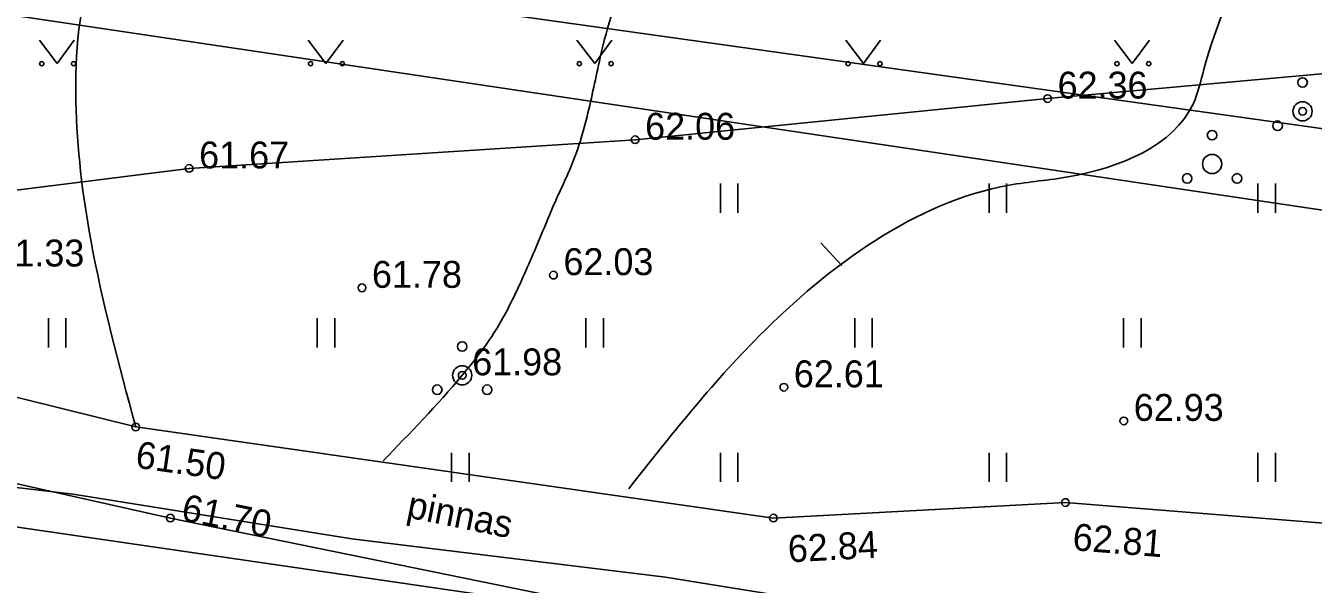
# Model space of a CAD drawing. Extents: x 642341 to 642972, y 6458033 to 6458423.
# Drawn here: x 642672.68 to 642706.21, y 6458273.96 to 6458288.48 of the extents above; entities that cross this region are included whole.
import ezdxf

# ---------------------------------------------------------------- set-up
doc = ezdxf.new("R2010")
doc.units = 0
for name, color, linetype in [('HALJASTUS', 7, 'Continuous'), ('HORISONTAAL-EH2000', 7, 'Continuous'), ('KORGUS-EH2000', 7, 'Continuous'), ('KPOHULIIN', 7, 'Continuous'), ('MOOTPIIR', 7, 'Continuous'), ('MPKAABEL', 7, 'Continuous'), ('PIIR', 7, 'Continuous'), ('PUU', 7, 'Continuous'), ('TEE', 7, 'Continuous')]:
    doc.layers.add(name, color=color, linetype=linetype)

msp = doc.modelspace()

# ---------------------------------------------------------------- linework, layer by layer
at = {"layer": 'HALJASTUS'}
for p, q in [((642673.037, 6458288.107), (642673.5, 6458287.5)), ((642673.5, 6458287.5), (642673.946, 6458288.107)), ((642680.037, 6458288.107), (642680.5, 6458287.5)), ((642680.5, 6458287.5), (642680.946, 6458288.107)), ((642687.037, 6458288.107), (642687.5, 6458287.5)), ((642687.5, 6458287.5), (642687.946, 6458288.107)), ((642694.037, 6458288.107), (642694.5, 6458287.5)), ((642694.5, 6458287.5), (642694.946, 6458288.107)), ((642701.037, 6458288.107), (642701.5, 6458287.5)), ((642701.5, 6458287.5), (642701.946, 6458288.107)), ((642690.772, 6458284.381), (642690.772, 6458283.619)), ((642691.228, 6458284.381), (642691.228, 6458283.619)), ((642697.772, 6458284.381), (642697.772, 6458283.619)), ((642698.228, 6458284.381), (642698.228, 6458283.619)), ((642704.772, 6458284.381), (642704.772, 6458283.619)), ((642705.228, 6458284.381), (642705.228, 6458283.619)), ((642673.272, 6458280.881), (642673.272, 6458280.119)), ((642673.728, 6458280.881), (642673.728, 6458280.119)), ((642680.272, 6458280.881), (642680.272, 6458280.119)), ((642680.728, 6458280.881), (642680.728, 6458280.119)), ((642687.272, 6458280.881), (642687.272, 6458280.119)), ((642687.728, 6458280.881), (642687.728, 6458280.119)), ((642694.272, 6458280.881), (642694.272, 6458280.119)), ((642694.728, 6458280.881), (642694.728, 6458280.119)), ((642701.272, 6458280.881), (642701.272, 6458280.119)), ((642701.728, 6458280.881), (642701.728, 6458280.119)), ((642683.772, 6458277.381), (642683.772, 6458276.619)), ((642684.228, 6458277.381), (642684.228, 6458276.619)), ((642690.772, 6458277.381), (642690.772, 6458276.619)), ((642691.228, 6458277.381), (642691.228, 6458276.619)), ((642697.772, 6458277.381), (642697.772, 6458276.619)), ((642698.228, 6458277.381), (642698.228, 6458276.619)), ((642704.772, 6458277.381), (642704.772, 6458276.619)), ((642705.228, 6458277.381), (642705.228, 6458276.619))]:
    msp.add_line(p, q, dxfattribs=at)
msp.add_lwpolyline([(642663.144, 6458283.043), (642663.144, 6458283.043), (642676.938, 6458284.774), (642688.553, 6458285.521), (642699.294, 6458286.592), (642706.822, 6458287.27), (642720.597, 6458287.029)], dxfattribs=at)
for centre in [(642673.099, 6458287.5), (642673.928, 6458287.5), (642680.099, 6458287.5), (642680.928, 6458287.5), (642687.099, 6458287.5), (642687.928, 6458287.5), (642694.099, 6458287.5), (642694.928, 6458287.5), (642701.099, 6458287.5), (642701.928, 6458287.5)]:
    msp.add_circle(centre, 0.055, dxfattribs=at)
at = {"layer": 'HORISONTAAL-EH2000'}
msp.add_line((642693.936, 6458282.253), (642693.387, 6458282.835), dxfattribs=at)
for points in [[(642725.893, 6458349.187), (642725.689, 6458348.695), (642725.527, 6458348.143), (642725.302, 6458346.985), (642725.082, 6458345.827), (642724.939, 6458345.284), (642724.838, 6458345.018), (642724.717, 6458344.755), (642724.46, 6458344.522), (642724.362, 6458344.489), (642724.262, 6458344.472), (642724.065, 6458344.485), (642723.052, 6458344.728), (642722.06, 6458344.957), (642721.877, 6458344.964), (642721.784, 6458344.941), (642721.693, 6458344.9), (642721.557, 6458344.788), (642721.475, 6458344.641), (642721.412, 6458344.375), (642721.387, 6458344.1), (642721.403, 6458343.538), (642721.416, 6458342.976), (642721.323, 6458342.436), (642720.766, 6458340.865), (642720.28, 6458339.539), (642720.027, 6458338.881), (642719.753, 6458338.229), (642719.109, 6458337.12), (642718.36, 6458336.075), (642718.012, 6458335.607), (642717.648, 6458335.151), (642717.285, 6458334.694), (642716.941, 6458334.225), (642716.637, 6458333.661), (642716.407, 6458333.054), (642716.185, 6458332.444), (642715.903, 6458331.868), (642715.419, 6458331.251), (642714.852, 6458330.688), (642714.303, 6458330.113), (642713.877, 6458329.461), (642713.117, 6458326.913), (642711.951, 6458324.83), (642710.181, 6458323.458), (642707.708, 6458322.287), (642706.712, 6458321.584), (642703.04, 6458320.248), (642698.416, 6458316.228), (642696.506, 6458315.316), (642694.82, 6458313.658), (642696.674, 6458310.762), (642694.012, 6458306.785), (642687.129, 6458302.751), (642682.424, 6458298.464), (642678.631, 6458294.725), (642674.505, 6458290.147), (642673.988, 6458286.516), (642674.374, 6458282.921), (642675.547, 6458278.05)], [(642736.752, 6458325.234), (642735.976, 6458324.468), (642731.744, 6458324.468), (642723.086, 6458321.169), (642717.015, 6458317.628), (642714.88, 6458316.869), (642712.885, 6458314.901), (642714.009, 6458312.653), (642714.599, 6458309.841), (642711.649, 6458303.896), (642711.14, 6458302.006), (642708.016, 6458296.174), (642706.693, 6458293.941), (642703.363, 6458287.349), (642703.09, 6458286.465), (642699.87, 6458284.563), (642698.297, 6458284.338), (642691.776, 6458280.408), (642688.386, 6458276.444)], [(642664.857, 6458280.685), (642665.197, 6458287.659), (642665.266, 6458288.138), (642665.396, 6458288.609), (642665.541, 6458289.077), (642665.654, 6458289.548), (642665.637, 6458290.062), (642665.514, 6458290.592), (642665.438, 6458291.108), (642665.559, 6458291.581), (642665.993, 6458292.277), (642666.434, 6458292.961), (642667.33, 6458294.307), (642669.147, 6458296.974), (642670.774, 6458299.37), (642672.414, 6458301.75), (642672.978, 6458302.268), (642673.712, 6458302.549), (642675.473, 6458302.705), (642677.257, 6458302.826), (642678.345, 6458303.26), (642678.491, 6458303.382), (642678.624, 6458303.521), (642678.747, 6458303.947), (642678.667, 6458304.468), (642678.593, 6458304.987), (642678.736, 6458305.404), (642679.116, 6458305.793), (642679.503, 6458306.177), (642680.298, 6458306.933)], [(642681.987, 6458277.167), (642684.049, 6458279.393), (642684.916, 6458280.558), (642685.593, 6458281.86), (642686.18, 6458283.221), (642686.468, 6458283.901), (642686.771, 6458284.567), (642687.059, 6458285.283), (642687.277, 6458286.029), (642687.622, 6458287.561), (642688.354, 6458289.782), (642688.549, 6458290.125), (642688.658, 6458290.292), (642688.774, 6458290.455), (642690.302, 6458291.652), (642692.228, 6458292.237), (642694.271, 6458292.669), (642695.249, 6458292.971), (642695.711, 6458293.169), (642696.149, 6458293.407), (642696.783, 6458293.773), (642697.451, 6458294.128), (642698.825, 6458294.837), (642701.282, 6458296.502)]]:
    msp.add_spline(points, degree=3, dxfattribs=at)
at = {"layer": 'KORGUS-EH2000'}
for centre in [(642699.294, 6458286.592), (642705.934, 6458286.26), (642688.553, 6458285.521), (642676.938, 6458284.774), (642686.426, 6458281.999), (642681.439, 6458281.669), (642684.049, 6458279.393), (642692.426, 6458279.082), (642675.547, 6458278.05), (642701.279, 6458278.208), (642699.759, 6458276.084), (642676.448, 6458275.68), (642692.155, 6458275.679)]:
    msp.add_circle(centre, 0.1, dxfattribs=at)
at = {"layer": 'KPOHULIIN'}
msp.add_lwpolyline([(642638.841, 6458293.687), (642652.849, 6458291.667), (642721.147, 6458281.502), (642744.288, 6458278.293)], dxfattribs=at)
at = {"layer": 'MOOTPIIR'}
msp.add_lwpolyline([(642655.019, 6458341.164), (642660.622, 6458350.382), (642730.381, 6458344.921), (642734.661, 6458343.485), (642736.77, 6458329.418), (642737.576, 6458309.45), (642734.824, 6458281.845), (642648.189, 6458293.967)], close=True, dxfattribs=at)
at = {"layer": 'MPKAABEL'}
msp.add_lwpolyline([(642721.698, 6458281.618), (642720.249, 6458278.877), (642718.293, 6458271.421), (642717.663, 6458270.287), (642714.924, 6458270.513), (642706.437, 6458271.683), (642697.292, 6458272.863), (642689.342, 6458274.142), (642681.174, 6458275.138), (642673.92, 6458276.3), (642666.148, 6458277.213), (642665.286, 6458277.665), (642663.996, 6458284.68), (642662.532, 6458293.886), (642661.528, 6458300.062), (642662.237, 6458311.227), (642663.224, 6458320.312), (642665.014, 6458329.524), (642665.921, 6458339.424), (642667.396, 6458339.625)], dxfattribs=at)
at = {"layer": 'PIIR'}
for points in [[(642661.54, 6458300.04), (642691.49, 6458295.68), (642722.06, 6458291.23), (642712.02, 6458269.71), (642686.49, 6458273.41), (642660.96, 6458277.12)], [(642660.96, 6458277.12), (642686.49, 6458273.41), (642691.79, 6458240.72), (642665.86, 6458244.49)]]:
    msp.add_lwpolyline(points, close=True, dxfattribs=at)
at = {"layer": 'PUU'}
for centre, radius in [((642705.934, 6458287.01), 0.125), ((642705.934, 6458286.26), 0.25), ((642705.284, 6458285.885), 0.125), ((642703.579, 6458285.639), 0.125), ((642703.579, 6458284.889), 0.25), ((642702.929, 6458284.514), 0.125), ((642704.229, 6458284.514), 0.125), ((642684.049, 6458280.143), 0.125), ((642684.049, 6458279.393), 0.25), ((642683.399, 6458279.018), 0.125), ((642684.699, 6458279.018), 0.125)]:
    msp.add_circle(centre, radius, dxfattribs=at)
at = {"layer": 'TEE'}
for points in [[(642663.412, 6458281.085), (642663.91, 6458280.932), (642675.547, 6458278.05), (642692.155, 6458275.679), (642699.759, 6458276.084), (642707.785, 6458275.445), (642718.973, 6458274.313), (642730.166, 6458273.903)], [(642663.816, 6458278.312), (642664.081, 6458278.445), (642676.448, 6458275.68), (642690.022, 6458272.916), (642698.271, 6458271.842), (642712.237, 6458269.05), (642719.793, 6458268.361), (642739.748, 6458266.313)]]:
    msp.add_lwpolyline(points, dxfattribs=at)

# ---------------------------------------------------------------- texts
at = {"layer": 'KORGUS-EH2000'}
for s, p in [(' 62.36', (642699.294, 6458286.592)), (' 62.06', (642688.553, 6458285.521)), (' 61.67', (642676.938, 6458284.774)), (' 61.33', (642671.606, 6458282.224)), (' 62.03', (642686.426, 6458281.999)), (' 61.78', (642681.439, 6458281.669)), (' 61.98', (642684.049, 6458279.393)), (' 62.61', (642692.426, 6458279.082)), (' 62.93', (642701.279, 6458278.208))]:
    msp.add_text(s, height=0.7, dxfattribs=at).set_placement(p)
for s, rotation, p in [(' 61.50', 351.8772, (642675.257, 6458277.032)), (' 61.70', 348.4917, (642676.448, 6458275.68)), (' 62.81', 355.4571, (642699.669, 6458274.868)), (' 62.84', 3.0518, (642692.288, 6458274.512))]:
    msp.add_text(s, height=0.7, rotation=rotation, dxfattribs=at).set_placement(p)
at = {"layer": 'TEE'}
msp.add_text('pinnas', height=0.7, rotation=348.5026, dxfattribs=at).set_placement((642682.576, 6458275.704))

doc.saveas('drawing.dxf')
